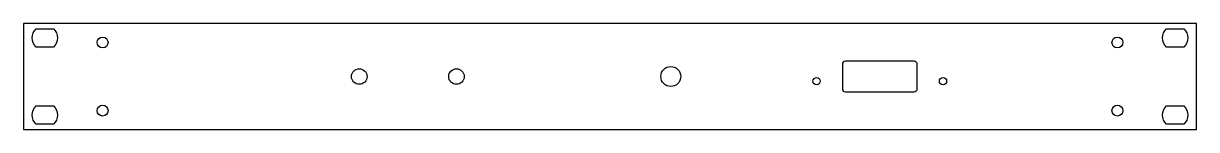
# Model space of a CAD drawing. Header units: millimetres. Extents: x -241 to 241, y -176 to -133.
import ezdxf

# ---------------------------------------------------------------- set-up
doc = ezdxf.new("R2010")
doc.units = ezdxf.units.MM
doc.layers.get('0').update_dxf_attribs({"linetype": 'CONTINUOUS'})

msp = doc.modelspace()

# ---------------------------------------------------------------- linework, layer by layer
msp.add_lwpolyline([(241.3, -176.28), (241.3, -132.63), (-241.3, -132.63), (-241.3, -176.28)], close=True)
for points in [[(-236.1, -134.83), (-228.9, -134.83, -0.426019), (-228.9, -142.33), (-236.1, -142.33, -0.426019)], [(228.9, -134.83), (236.1, -134.83, -0.426019), (236.1, -142.33), (228.9, -142.33, -0.426019)], [(125.1, -160.73, 0.414214), (126.4, -159.43), (126.4, -149.48, 0.414214), (125.1, -148.18), (96.89, -148.18, 0.414214), (95.59, -149.48), (95.59, -159.43, 0.414214), (96.89, -160.73)], [(-236.1, -166.58), (-228.9, -166.58, -0.426019), (-228.9, -174.08), (-236.1, -174.08, -0.426019)], [(228.9, -166.58), (236.1, -166.58, -0.426019), (236.1, -174.08), (228.9, -174.08, -0.426019)]]:
    msp.add_lwpolyline(points, format="xyb", close=True)
for centre, radius in [((-208.75, -140.48), 2.25), ((208.75, -140.48), 2.25), ((-103.15, -154.46), 3.2), ((-63.15, -154.46), 3.2), ((25, -154.46), 4.1), ((85, -156.35), 1.5), ((137, -156.35), 1.5), ((-208.75, -168.48), 2.25), ((208.75, -168.48), 2.25)]:
    msp.add_circle(centre, radius)

doc.saveas('drawing.dxf')
